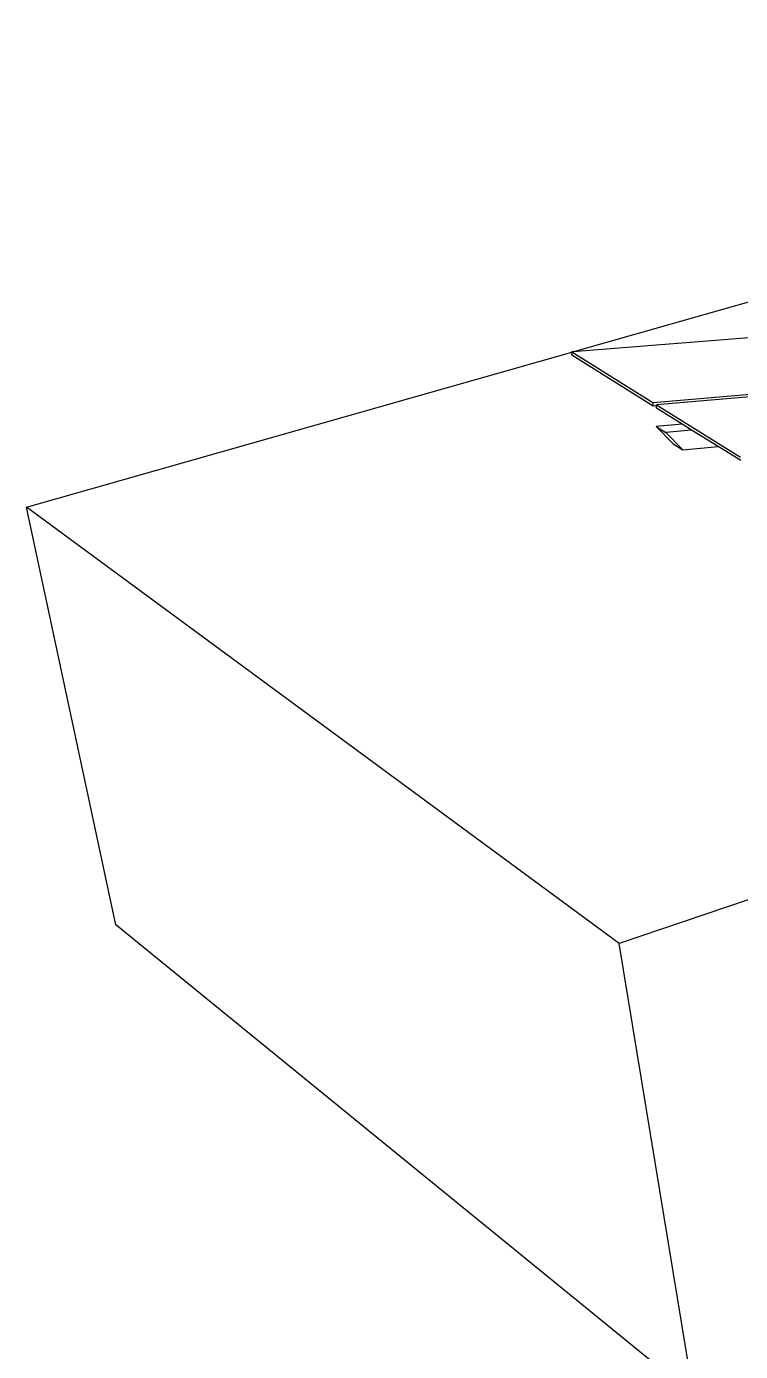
# Model space of a CAD drawing. Header units: inches. Extents: x -1925 to 2960, y -1726 to 1726.
# Drawn here: x -1925 to -1319, y 278 to 1403 of the extents above; entities that cross this region are included whole.
import ezdxf

# ---------------------------------------------------------------- set-up
doc = ezdxf.new("R2010")
doc.units = ezdxf.units.IN
doc.header["$MEASUREMENT"] = 0

msp = doc.modelspace()

# ---------------------------------------------------------------- linework, layer by layer
for p, q in [((-1461.1, 1126.8), (-488.5, 1403.2)), ((-1234, 1144.8), (-1461.1, 1126.8)), ((-1925.3, 994.8), (-1462, 1126.5)), ((-1461.1, 1126.8), (-1462, 1126.7)), ((-1462, 1126.5), (-1462, 1126.7)), ((-1462, 1126.7), (-1393, 1083.7)), ((-1462, 1124), (-1462, 1126.5)), ((-1392.8, 1080.8), (-1462, 1124)), ((-1163.4, 1103.3), (-1392.9, 1083.6)), ((-1163.2, 1103.2), (-1392.7, 1083.5)), ((-1163.2, 1101.3), (-1390, 1081.8)), ((-1392.9, 1083.6), (-1393, 1083.7)), ((-1392.7, 1083.5), (-1392.9, 1083.6)), ((-1392.8, 1080.8), (-1392.7, 1083.5)), ((-1390, 1081), (-1392.8, 1080.8)), ((-1390.1, 1079.1), (-1390, 1081)), ((-1390, 1081), (-1390, 1081.8)), ((-1390, 1081.8), (-1318.7, 1037.3)), ((-1368.3, 1065.5), (-1390.1, 1079.1)), ((-1368.3, 1065.5), (-1390.3, 1063.5)), ((-1390.3, 1063.5), (-1375.8, 1048.7)), ((-1390.3, 1063.5), (-1382.1, 1058.4)), ((-1360.1, 1060.4), (-1382.1, 1058.4)), ((-1382.1, 1058.4), (-1367.6, 1043.5)), ((-1360.1, 1060.4), (-1368.3, 1065.5)), ((-1337.7, 1046.4), (-1360.1, 1060.4)), ((-1375.8, 1048.7), (-1367.6, 1043.5)), ((-1367.6, 1043.5), (-1337.7, 1046.4)), ((-1318.4, 1034.4), (-1337.7, 1046.4)), ((-1318.5, 1037.2), (-1318.7, 1037.3)), ((-1849.3, 640.1), (-1925.3, 994.8)), ((-1421.8, 624.1), (-1925.3, 994.8)), ((-1255, 680.8), (-1421.8, 624.1)), ((-1358.5, 240.4), (-1849.3, 640.1)), ((-1358.5, 240.4), (-1421.8, 624.1))]:
    msp.add_line(p, q)

doc.saveas('drawing.dxf')
